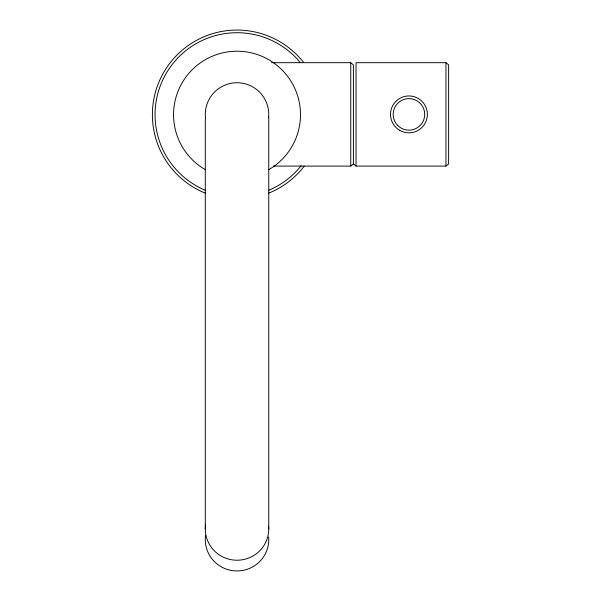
<?xml version="1.0" encoding="UTF-8"?>
<svg xmlns="http://www.w3.org/2000/svg" width="601" height="601" viewBox="0 0 601 601"><rect width="100%" height="100%" fill="white"/><g stroke="black" fill="none" stroke-linecap="round" stroke-linejoin="round"><path stroke-width="0.9" d="M273.38 166.086L350.751 166.086L353.396 163.915L353.396 64.855L350.751 62.684L271.517 62.684M445.972 166.086L448.616 163.915L448.616 64.855L445.972 62.684L356.04 62.684L356.04 166.086L445.972 166.086L445.972 62.684M353.396 163.915L356.04 166.086M350.751 62.684L350.751 166.086M268.76 117.225L268.76 528.933M205.287 119.689L205.287 528.933M268.639 526.228A31.74 31.282 0 0 1 236.095 560.215A31.74 31.282 0 0 1 205.617 524.41M205.617 119.081A31.74 31.74 0 0 1 236.095 82.75A31.74 31.74 0 0 1 268.639 117.233M268.639 536.948A31.74 31.282 0 0 1 236.095 570.935A31.74 31.282 0 0 1 205.617 535.13M205.287 169.662A63.481 63.481 0 0 1 188.398 73.885A63.481 63.481 0 0 1 285.648 73.885A63.481 63.481 0 0 1 268.76 169.662M301.184 165.696A81.969 81.969 0 0 1 268.827 190.239M205.219 190.239A81.969 81.969 0 0 1 171.142 65.907A81.969 81.969 0 0 1 300.004 62.226M304.166 166.214A84.636 84.636 0 0 1 268.549 193.229M205.489 193.229A84.636 84.636 0 0 1 169.317 63.901A84.636 84.636 0 0 1 303.603 62.429M399.725 130.349A18.436 18.436 0 0 0 427.379 114.385A18.436 18.436 0 0 0 399.725 98.421A18.436 18.436 0 0 0 399.725 130.349M397.794 125.534A15.769 15.769 0 0 0 424.171 118.465A15.769 15.769 0 0 0 404.864 99.157A15.769 15.769 0 0 0 397.794 125.534"/></g></svg>
